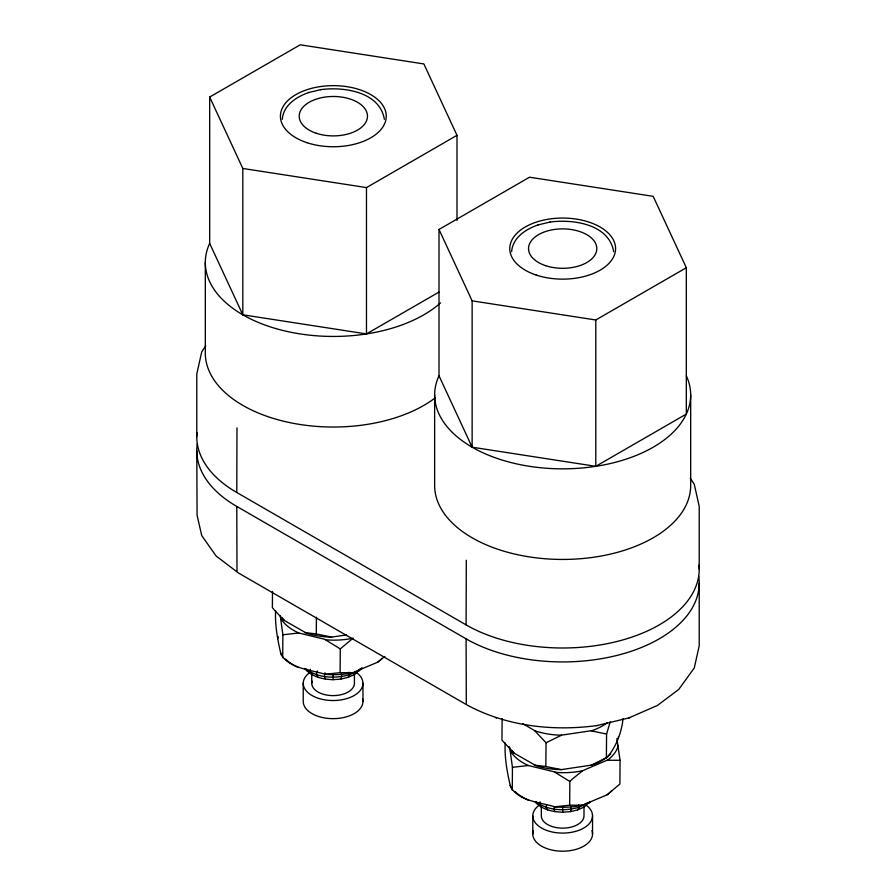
<?xml version="1.0" encoding="UTF-8"?>
<svg xmlns="http://www.w3.org/2000/svg" width="896" height="896" viewBox="0 0 896 896"><rect width="100%" height="100%" fill="white"/><g stroke="black" fill="none" stroke-linecap="round" stroke-linejoin="round"><path stroke-width="1.34" d="M304.92 668.45C311.528 676.883 322.885 679.403 333.088 679.672L333.088 674.654M535.248 801.853C541.923 809.67 552.821 811.922 562.666 812.213L562.666 807.195M275.598 610.501C274.848 625.374 277.67 640.192 281.064 654.595C290.024 668.875 310.677 669.693 325.069 674.251L327.096 674.475A55.854 32.099 0.4 0 0 348.802 673.478L352.878 672.65L377.563 662.234L384.91 656.477M282.71 657.709L282.867 634.771L280.258 615.754M325.069 674.251L340.11 672.672L340.278 648.917L353.125 638.12L349.048 638.949A55.854 32.099 0.4 0 1 327.342 639.934L298.771 632.99L294.795 631.053A55.854 32.099 0.4 0 1 282.296 620.738L280.773 618.307M505.176 743.042C504.426 757.915 507.248 772.733 510.642 787.136C519.602 801.427 540.254 802.234 554.646 806.803L556.662 807.016A55.854 32.099 0.4 0 0 578.379 806.03L582.456 805.19L607.141 794.786L619.898 784L620.066 760.301L616.851 738.674M512.277 790.25L512.445 767.312L509.824 748.294M554.646 806.803L569.677 805.213L569.845 781.458L572.186 779.173L582.702 770.661L608.037 759.808A55.854 32.099 0.4 0 0 617.254 748.496L618.206 745.405M272.507 591.45L272.373 607.611L274.669 610.445L284.458 620.558L306.51 633.181A55.854 32.211 0.5 0 0 327.342 636.978L331.688 637.09L346.562 634.928M331.688 637.09L316.277 633.942L316.422 617.198M502.118 718.603L501.95 740.152L514.035 753.099L536.077 765.733A55.854 32.211 0.5 0 0 556.92 769.518L561.266 769.63L591.909 765.05A55.854 32.211 0.5 0 0 607.846 756.571C616.358 746.234 621.723 731.976 623.045 718.558M561.266 769.63L545.854 766.483L546.056 742.773L534.621 730.621L522.67 723.565M591.013 765.33L606.39 757.702L606.581 734.037L610.254 721.762M618.274 738.214L618.352 736.826M466.301 560.246L466.099 624.893A136.55 78.837 0 0 0 618.184 641.178A136.55 78.837 0 0 0 699.037 565.04M236.992 427.862L236.779 492.498L466.099 624.893M324.979 672.75L324.453 676.57L325.338 679.09M554.378 806.568L554.019 809.11L554.915 811.63M282.307 119.291C283.27 105.168 296.901 96.477 309.019 92.445M511.627 251.698C512.59 237.574 526.221 228.872 538.35 224.84M317.43 670.947L316.4 674.643L318.114 677.354M546.661 804.72L545.978 807.184L547.691 809.906M277.682 638.736L278.309 636.72M333.088 679.672L340.838 679.09L341.723 676.57L341.376 674.027M562.666 812.213L570.416 811.63L571.301 809.11L570.942 806.568M310.453 669.245L309.49 671.574L311.92 674.61M540.03 801.786L539.056 804.126L541.486 807.15M340.838 679.09L348.062 677.354L349.776 674.643L356.686 671.574L359.878 669.178M570.416 811.63L577.64 809.906L579.354 807.184L588.392 802.525M205.733 345.878L201.723 351.87L196.784 374.035L196.784 436.744M348.062 677.354L354.256 674.61L360.517 668.942M577.64 809.906L583.834 807.15L590.094 801.494M354.256 674.61L356.686 671.574M583.834 807.15L586.264 804.126M610.747 753.917L606.39 757.702M359.016 671.026L361.995 667.587M588.594 803.578L590.083 801.853M377.563 662.234L378.224 661.797A55.854 32.099 0.4 0 0 382.144 658.269M607.141 794.786L607.79 794.338A55.854 32.099 0.4 0 0 611.722 790.81M546.056 742.773L561.546 735.157L592.189 730.576A55.854 32.211 0.5 0 0 607.264 722.77M438.894 292.118L366.475 333.928L242.816 314.798L209.675 243.398L209.675 97.059L300.205 44.8L423.864 63.93L456.994 135.318L456.994 220.338M209.675 97.059L242.816 168.459L366.475 187.589L456.994 135.318M439.006 229.466L529.525 177.206L653.184 196.336L686.325 267.725L686.325 414.064L595.795 466.323L472.136 447.194L439.006 375.805L439.006 229.466L472.136 300.854L472.136 447.194M472.136 300.854L595.795 319.984L686.325 267.725M628.79 717.965L657.44 705.443L678.742 689.427L694.277 667.968L699.216 645.803L699.216 583.083M320.477 89.701L320.746 89.634C343.683 86.542 379.736 91.694 384.373 119.291M549.797 222.107L550.077 222.04C573.014 218.938 609.067 224.09 613.693 251.698M196.784 450.688L197.075 515.2L201.723 535.562L216.07 555.968L238.661 573.126L467.757 705.387C507.136 726.365 553.078 731.416 596.893 725.592L597.352 725.48M308.493 92.568L320.746 89.634M537.813 224.974L550.077 222.04M596.893 725.592L629.675 717.741M282.867 634.771L298.771 632.99M512.445 767.312L528.338 765.531L556.909 772.475A55.854 32.099 0.4 0 0 578.626 771.49L582.702 770.661M607.387 760.245L620.066 760.301M352.878 672.65L340.11 672.672M582.456 805.19L569.677 805.213M316.277 633.942L304.763 632.542M545.854 766.483L534.341 765.094M561.546 735.157L557.2 735.045A55.854 32.211 0.5 0 1 536.368 731.259L534.621 730.621M591.293 730.845L606.581 734.037M495.645 717.741L496.541 717.965M325.315 639.722L340.278 648.917M554.893 772.262L569.845 781.458M528.338 765.531L524.373 763.605A55.854 32.099 0.4 0 1 511.874 753.278L510.339 750.859M298.525 667.52L294.549 665.594A55.854 32.099 0.4 0 1 285.421 659.008M528.091 800.072L524.126 798.134A55.854 32.099 0.4 0 1 514.998 791.56M197.299 443.834A136.55 78.837 0 0 0 236.779 506.43L466.099 638.837A136.55 78.837 0 0 0 620.357 654.539A136.55 78.837 0 0 0 698.701 576.229M535.875 801.73C548.106 810.914 565.107 811.306 579.354 807.184L578.67 804.72M306.298 669.178C318.528 678.373 335.53 678.754 349.776 674.643L349.093 672.179M511.594 750.445L514.035 753.099M282.027 617.904L284.458 620.558M690.267 478.274L694.277 484.266L699.216 506.43L699.216 569.15M535.237 801.494L536.726 803.578M305.659 668.942L307.16 671.026M510.093 785.389L511.123 787.013M280.526 652.848L281.546 654.461M236.992 570.842L236.779 506.43M466.301 703.226L466.099 638.837M690.682 394.934L690.682 485.52A128.016 73.909 0 0 1 562.666 559.44A128.016 73.909 0 0 1 434.638 485.52L434.638 394.934M595.795 319.984L595.795 466.323M592.536 815.83L592.536 833.952M584.002 806.075L584.002 815.83A21.336 12.32 0 0 1 562.666 828.15A21.336 12.32 0 0 1 541.33 815.83L541.33 806.075M532.795 815.83L532.795 833.952M366.475 187.589L366.475 333.928M362.958 683.29L362.958 701.411M354.424 673.534L354.424 683.29A21.336 12.32 0 0 1 331.229 695.565A21.336 12.32 0 0 1 312.077 681.15M311.752 673.534L311.752 683.29M303.218 683.29L303.218 701.411A29.87 17.248 0 0 0 335.037 718.614A29.87 17.248 0 0 0 362.701 699.16M242.816 168.459L242.816 314.798M205.318 262.528L205.318 353.125A128.016 73.909 0 0 0 292.611 423.192A128.016 73.909 0 0 0 435.434 397.712M510.205 748.496A55.854 32.211 0.5 0 1 509.04 746.491M585.872 804.978A29.87 17.248 0 0 1 583.038 828.453A29.87 17.248 0 0 1 542.293 828.453A29.87 17.248 0 0 1 539.448 804.978M591.965 830.581A29.87 17.248 0 0 1 562.666 851.2A29.87 17.248 0 0 1 533.366 830.581M356.294 672.437A29.87 17.248 0 0 1 353.461 695.901A29.87 17.248 0 0 1 312.715 695.901A29.87 17.248 0 0 1 309.882 672.437M440.53 302.938A128.016 73.909 0 0 1 281.12 330.019A128.016 73.909 0 0 1 209.675 243.398M686.325 375.805A128.016 73.909 0 0 1 562.666 468.843A128.016 73.909 0 0 1 439.006 375.805M236.779 492.498A136.55 78.837 0 0 1 196.963 432.645M545.597 265.664A34.138 19.712 0 0 0 596.803 248.595A34.138 19.712 0 0 0 545.597 231.526A34.138 19.712 0 0 0 545.597 265.664M316.266 133.258A34.138 19.712 0 0 0 367.472 116.189A34.138 19.712 0 0 0 316.266 99.12A34.138 19.712 0 0 0 316.266 133.258M306.88 142.654A52.92 30.554 0 0 0 386.254 116.189A52.92 30.554 0 0 0 306.88 89.734A52.92 30.554 0 0 0 306.88 142.654M536.211 275.05A52.92 30.554 0 0 0 615.574 248.595A52.92 30.554 0 0 0 536.211 222.141A52.92 30.554 0 0 0 536.211 275.05"/></g></svg>
